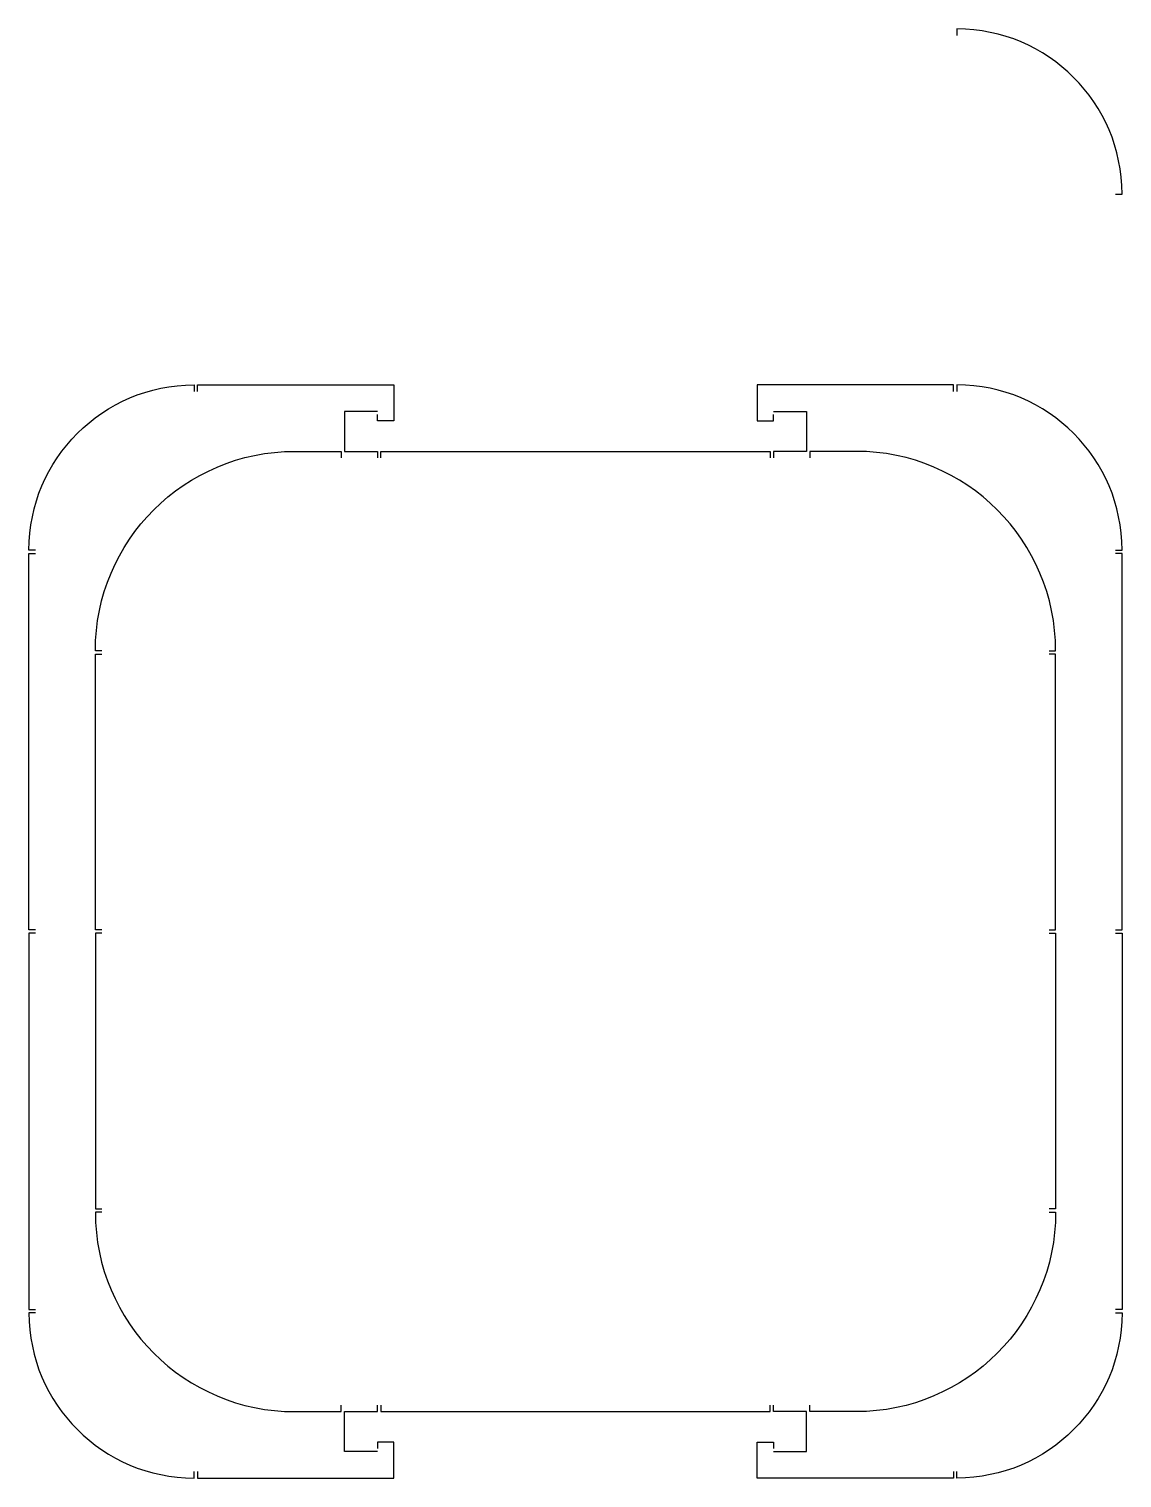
# Model space of a CAD drawing. Header units: millimetres. Extents: x -7838 to 78912, y -32093 to 42426.
# Drawn here: x -2394 to 916, y 19320 to 23708 of the extents above; entities that cross this region are included whole.
import ezdxf

# ---------------------------------------------------------------- set-up
doc = ezdxf.new("R2010")
doc.units = ezdxf.units.MM
doc.layers.add('A11_ALU.SOLID SHEET', color=7, linetype='Continuous')

msp = doc.modelspace()

# ---------------------------------------------------------------- linework, layer by layer
at = {"layer": 'A11_ALU.SOLID SHEET'}
for points in [[(895.782, 23208.064), (915.782, 23208.064, 0.41421356), (415.782, 23708.064), (415.782, 23688.064)], [(-2374.218, 22130.073), (-2394.218, 22130.073, -0.41421356), (-1894.218, 22630.073), (-1894.218, 22610.073)], [(895.782, 22130.073), (915.782, 22130.073, 0.41421356), (415.782, 22630.073), (415.782, 22610.073)], [(-2173.218, 21825.073), (-2193.218, 21825.073, -0.41421356), (-1589.218, 22429.073), (-1449.218, 22429.073), (-1449.218, 22409.073)], [(694.782, 21825.073), (714.782, 21825.073, 0.41421356), (110.782, 22429.073), (-29.218, 22429.073), (-29.218, 22409.073)], [(-2173.218, 20125.073), (-2193.218, 20125.073, 0.41421356), (-1589.218, 19521.073), (-1449.218, 19521.073), (-1449.218, 19541.073)], [(694.782, 20125.073), (714.782, 20125.073, -0.41421356), (110.782, 19521.073), (-29.218, 19521.073), (-29.218, 19541.073)], [(-2374.218, 19820.073), (-2394.218, 19820.073, 0.41421356), (-1894.218, 19320.073), (-1894.218, 19340.073)], [(895.782, 19820.073), (915.782, 19820.073, -0.41421356), (415.782, 19320.073), (415.782, 19340.073)]]:
    msp.add_lwpolyline(points, format="xyb", dxfattribs=at)
for points in [[(-1884.218, 22610.073), (-1884.218, 22630.073), (-1289.218, 22630.073), (-1289.218, 22521.073), (-1339.218, 22521.073), (-1339.218, 22541.073)], [(405.782, 22610.073), (405.782, 22630.073), (-189.218, 22630.073), (-189.218, 22521.073), (-139.218, 22521.073), (-139.218, 22541.073)], [(-1339.218, 22550.073), (-1439.218, 22550.073), (-1439.218, 22429.073), (-1339.218, 22429.073), (-1339.218, 22409.073)], [(-139.218, 22550.073), (-39.218, 22550.073), (-39.218, 22429.073), (-139.218, 22429.073), (-139.218, 22409.073)], [(-1329.218, 22409.073), (-1329.218, 22429.073), (-149.218, 22429.073), (-149.218, 22409.073)], [(-2374.218, 20980.073), (-2394.218, 20980.073), (-2394.218, 22120.073), (-2374.218, 22120.073)], [(895.782, 20980.073), (915.782, 20980.073), (915.782, 22120.073), (895.782, 22120.073)], [(-2173.218, 20980.073), (-2193.218, 20980.073), (-2193.218, 21815.073), (-2173.218, 21815.073)], [(694.782, 20980.073), (714.782, 20980.073), (714.782, 21815.073), (694.782, 21815.073)], [(-2374.218, 20970.073), (-2394.218, 20970.073), (-2394.218, 19830.073), (-2374.218, 19830.073)], [(-2173.218, 20970.073), (-2193.218, 20970.073), (-2193.218, 20135.073), (-2173.218, 20135.073)], [(694.782, 20970.073), (714.782, 20970.073), (714.782, 20135.073), (694.782, 20135.073)], [(895.782, 20970.073), (915.782, 20970.073), (915.782, 19830.073), (895.782, 19830.073)], [(-1339.218, 19400.073), (-1439.218, 19400.073), (-1439.218, 19521.073), (-1339.218, 19521.073), (-1339.218, 19541.073)], [(-1329.218, 19541.073), (-1329.218, 19521.073), (-149.218, 19521.073), (-149.218, 19541.073)], [(-139.218, 19400.073), (-39.218, 19400.073), (-39.218, 19521.073), (-139.218, 19521.073), (-139.218, 19541.073)], [(-1884.218, 19340.073), (-1884.218, 19320.073), (-1289.218, 19320.073), (-1289.218, 19429.073), (-1339.218, 19429.073), (-1339.218, 19409.073)], [(405.782, 19340.073), (405.782, 19320.073), (-189.218, 19320.073), (-189.218, 19429.073), (-139.218, 19429.073), (-139.218, 19409.073)]]:
    msp.add_lwpolyline(points, dxfattribs=at)

doc.saveas('drawing.dxf')
